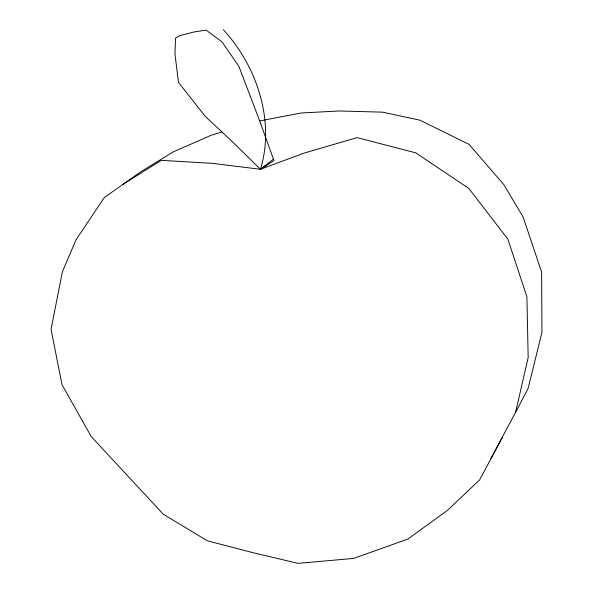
<?xml version="1.0" encoding="UTF-8"?>
<svg xmlns="http://www.w3.org/2000/svg" width="593" height="593" viewBox="0 0 593 593"><rect width="100%" height="100%" fill="white"/><g stroke="black" fill="none" stroke-linecap="round" stroke-linejoin="round"><path stroke-width="0.89" d="M490.834 458.567L515.576 412.357L528.17 357.572L526.903 296.789L507.912 239.201L468.848 188.47L415.7 152.816L357.068 137.62L304.268 153.061L260.438 169.279L212.531 163.357L161.289 160.34L123.159 184.23M515.576 412.357L528.052 388.593L541.943 332.376L541.631 272.12L523.085 216.949L503.85 184.623L468.996 144.336L419.97 120.209L382.596 112.159L339.27 110.98L301.296 112.981L259.786 120.898M502.308 437.627L479.589 479.959L447.596 510.247L407.888 539.052L353.598 558.428L298.064 563.35L254.76 553.128L207.417 540.838L163.231 514.19L91.248 436.596L61.998 384.672L51.057 329.3L62.369 271.831L76.037 239.78L104.294 197.528L141.186 171.525L173.141 151.941L211.101 135.263L221.7 132.046M223.287 29.65A132.076 105.465 57 0 1 260.438 169.279L273.981 160.636L260.238 122.425L238.846 66.253L221.923 41.806L206.156 30.117L193.718 32.037L179.694 35.699L175.498 38.13L174.979 54.156L178.471 82.323L205.26 116.421L231.418 140.786L260.438 169.279L273.455 159.161M260.438 169.279L265.182 166.003"/></g></svg>
